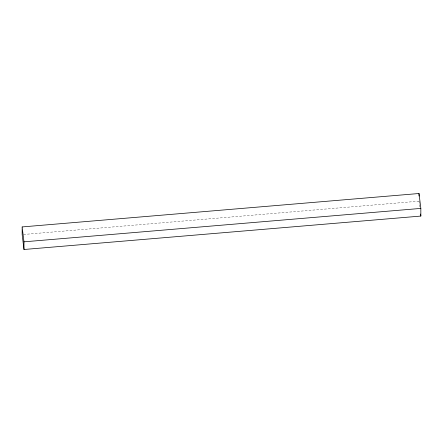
<?xml version="1.0" encoding="UTF-8"?>
<svg xmlns="http://www.w3.org/2000/svg" width="443" height="443" viewBox="0 0 443 443"><rect width="100%" height="100%" fill="white"/><g stroke="black" fill="none" stroke-linecap="round" stroke-linejoin="round"><path stroke-width="0.33" stroke-dasharray="2.21 1.66" d="M23.54 234.474L419.023 201.172L419.023 199.893M419.023 201.172L419.355 203.88M419.438 204.555L419.77 207.269"/><path stroke-width="0.66" d="M22.15 226.927L419.012 193.508L420.839 208.409L420.85 216.073L23.988 249.492L22.161 234.591L22.15 226.927L23.977 241.828L23.988 249.492M23.977 241.828L420.839 208.409M420.601 214.041L420.85 216.073M419.012 193.508L419.012 196.061"/></g></svg>
